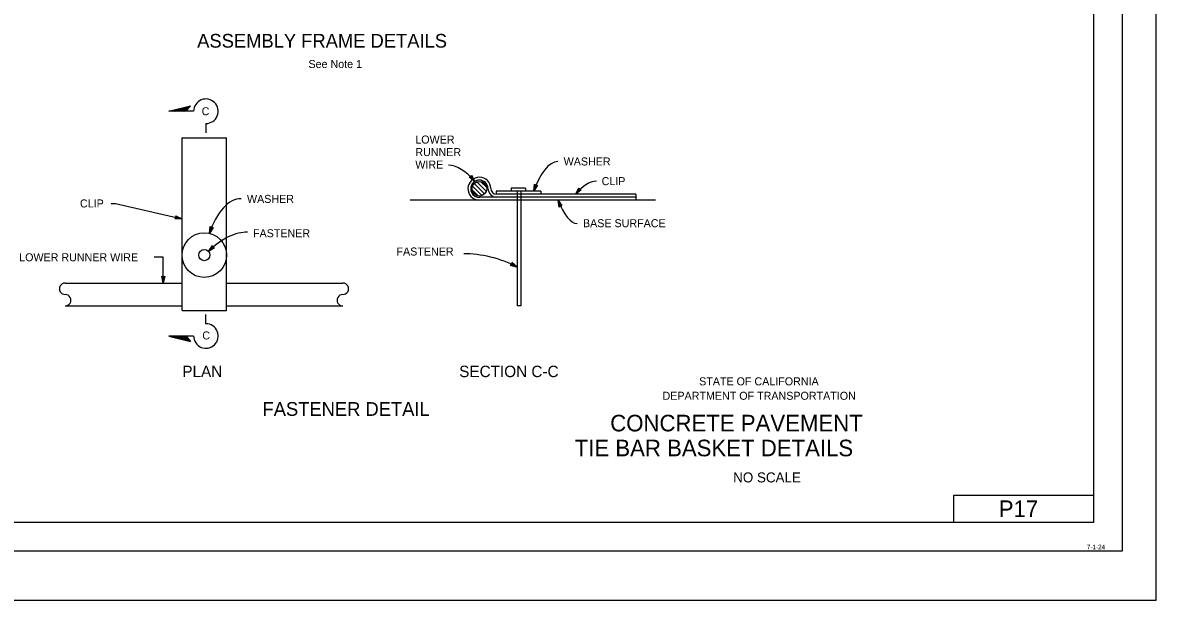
# Model space of a CAD drawing. Extents: x -894 to 866, y -472 to 714.
# Drawn here: x -125 to 866, y -472 to 32 of the extents above; entities that cross this region are included whole.
import ezdxf

# ---------------------------------------------------------------- set-up
doc = ezdxf.new("R2010")
doc.units = 0
for name, color, linetype in [('border_INSIDE-BORDER-anno', 7, 'Continuous'), ('border_PLOTTING-ELEMENTS', 7, 'Continuous'), ('border_rw_22x34_Cut_Lines', 7, 'Continuous'), ('border_SHEET', 7, 'Continuous'), ('border_WITHIN-BORDER-anno', 7, 'Continuous'), ('pp_PRESENTATION', 7, 'Continuous'), ('rd_PAVEMENT-anno', 7, 'Continuous'), ('rd_SUBBASE-MATERIAL', 7, 'Continuous'), ('STR_Misc Steel A', 7, 'Continuous'), ('STR_Misc Steel C', 7, 'Continuous')]:
    doc.layers.add(name, color=color, linetype=linetype)

msp = doc.modelspace()

# ---------------------------------------------------------------- linework, layer by layer
at = {"layer": 'border_PLOTTING-ELEMENTS'}
for points in [[(-894.04, -472.45), (865.96, -472.45), (865.96, 713.55), (-894.04, 713.55)], [(-864.04, 670.55), (835.96, 670.55), (835.96, -429.45), (-864.04, -429.45)]]:
    msp.add_lwpolyline(points, close=True, dxfattribs=at)
at = {"layer": 'border_rw_22x34_Cut_Lines'}
msp.add_lwpolyline([(-864.04, 670.55), (835.96, 670.55), (835.96, -429.45), (-864.04, -429.45)], close=True, dxfattribs=at)
at = {"layer": 'border_SHEET'}
for p, q in [((810.96, 645.55), (810.96, -404.45)), ((688.93, -404.45), (688.93, -380.45)), ((688.93, -380.45), (810.93, -380.45)), ((810.96, -404.45), (-814.04, -404.45))]:
    msp.add_line(p, q, dxfattribs=at)
at = {"layer": 'pp_PRESENTATION'}
for p, q in [((2.43, -45.14), (21.38, -40.31)), ((24.13, -45.14), (2.43, -45.14)), ((3.99, -45.14), (20.97, -40.81)), ((5.54, -45.14), (20.57, -41.31)), ((7.1, -45.14), (20.16, -41.81)), ((8.66, -45.14), (19.75, -42.31)), ((10.22, -45.14), (19.35, -42.81)), ((11.78, -45.14), (18.94, -43.31)), ((13.34, -45.14), (18.54, -43.81)), ((14.89, -45.14), (18.13, -44.31)), ((16.45, -45.14), (17.73, -44.81)), ((17.46, -45.14), (21.38, -40.31)), ((34.85, -55.85), (34.85, -64)), ((34.85, -230.82), (34.85, -222.67)), ((2.43, -241.54), (21.38, -246.37)), ((24.13, -241.54), (2.43, -241.54)), ((3.99, -241.54), (20.97, -245.87)), ((5.54, -241.54), (20.57, -245.37)), ((7.1, -241.54), (20.16, -244.87)), ((8.66, -241.54), (19.75, -244.37)), ((10.22, -241.54), (19.35, -243.86)), ((11.78, -241.54), (18.94, -243.36)), ((13.34, -241.54), (18.54, -242.86)), ((14.89, -241.54), (18.13, -242.36)), ((16.45, -241.54), (17.73, -241.86)), ((17.46, -241.54), (21.38, -246.37))]:
    msp.add_line(p, q, dxfattribs=at)
for centre, start, end in [((34.85, -45.14), 269.99947, 179.99996), ((34.85, -241.54), 180.00004, 90.00053)]:
    msp.add_arc(centre, 10.72, start, end, dxfattribs=at)
at = {"layer": 'rd_PAVEMENT-anno'}
for p, q in [((265.06, -102.75), (266.59, -102.5)), ((269.95, -106.47), (265.06, -102.75)), ((265.06, -102.75), (265.06, -102.75)), ((269.05, -105.41), (265.49, -102.7)), ((268.17, -104.36), (265.87, -102.61)), ((267.28, -103.31), (266.29, -102.56)), ((266.59, -102.5), (267.1, -101.03)), ((266.69, -102.19), (267.28, -103.31)), ((266.85, -101.83), (268.17, -104.36)), ((266.97, -101.42), (269.06, -105.42)), ((267.1, -101.03), (267.1, -101.03)), ((267.1, -101.03), (269.95, -106.47)), ((269.95, -106.47), (269.95, -106.47)), ((321.53, -115.06), (322.21, -108.95)), ((322.21, -108.95), (322.21, -108.95)), ((322.21, -108.95), (323.21, -110.14)), ((324.74, -109.81), (321.53, -115.06)), ((321.53, -115.06), (321.53, -115.06)), ((321.98, -113.74), (322.47, -109.29)), ((324.33, -109.9), (321.98, -113.75)), ((322.43, -112.44), (322.74, -109.57)), ((323.91, -110.01), (322.43, -112.44)), ((322.87, -111.14), (323.01, -109.91)), ((323.53, -110.06), (322.87, -111.14)), ((323.21, -110.14), (324.74, -109.81)), ((324.74, -109.81), (324.74, -109.81)), ((358.26, -117.63), (360.97, -112.12)), ((363.06, -113.79), (358.26, -117.63)), ((358.26, -117.63), (358.26, -117.63)), ((362.64, -113.73), (359.12, -116.55)), ((359.13, -116.54), (361.11, -112.53)), ((359.99, -115.48), (361.27, -112.88)), ((362.22, -113.69), (359.99, -115.48)), ((360.85, -114.4), (361.4, -113.29)), ((361.84, -113.61), (360.85, -114.4)), ((360.97, -112.12), (360.97, -112.12)), ((360.97, -112.12), (361.51, -113.57)), ((361.51, -113.57), (363.06, -113.79)), ((363.06, -113.79), (363.06, -113.79)), ((-48.07, -125.7), (-44.18, -125.7)), ((-44.18, -125.7), (13.96, -139.23)), ((343.72, -128.86), (342.84, -122.77)), ((342.84, -122.77), (342.84, -122.77)), ((342.84, -122.77), (346.22, -127.91)), ((343.97, -128.53), (343.33, -124.06)), ((343.34, -124.07), (345.8, -127.82)), ((344.69, -127.63), (343.72, -128.86)), ((343.72, -128.86), (343.72, -128.86)), ((344.23, -128.18), (343.82, -125.36)), ((343.82, -125.36), (345.41, -127.78)), ((344.49, -127.9), (344.31, -126.65)), ((344.31, -126.65), (344.99, -127.68)), ((346.22, -127.91), (344.69, -127.63)), ((346.21, -127.91), (346.21, -127.91)), ((7.81, -139.16), (8.9, -138.05)), ((11.27, -138.6), (8.38, -138.57)), ((8.9, -138.05), (8.42, -136.56)), ((8.42, -136.56), (8.42, -136.56)), ((8.42, -136.56), (13.96, -139.23)), ((8.55, -136.96), (12.62, -138.91)), ((9.92, -138.28), (8.69, -138.27)), ((8.7, -137.36), (11.27, -138.6)), ((8.79, -137.74), (9.92, -138.28)), ((13.96, -139.23), (7.81, -139.16)), ((7.81, -139.16), (7.81, -139.16)), ((12.6, -138.92), (8.12, -138.87)), ((13.96, -139.23), (13.96, -139.23)), ((38.04, -151.94), (38.54, -145.82)), ((41.09, -146.61), (38.04, -151.94)), ((38.45, -150.61), (38.82, -146.15)), ((40.69, -146.71), (38.45, -150.63)), ((38.54, -145.82), (38.54, -145.82)), ((38.54, -145.82), (39.58, -146.98)), ((38.86, -149.3), (39.1, -146.42)), ((40.28, -146.83), (38.86, -149.3)), ((39.27, -147.99), (39.37, -146.75)), ((39.89, -146.89), (39.27, -147.99)), ((39.58, -146.98), (41.09, -146.61)), ((41.09, -146.61), (41.09, -146.61)), ((38.04, -151.94), (38.04, -151.94)), ((37.1, -167.63), (40.58, -162.56)), ((42.4, -164.52), (37.1, -167.63)), ((37.1, -167.63), (37.1, -167.63)), ((38.11, -166.68), (40.65, -162.99)), ((42, -164.4), (38.11, -166.69)), ((39.12, -165.75), (40.76, -163.36)), ((41.58, -164.3), (39.12, -165.75)), ((40.13, -164.81), (40.83, -163.79)), ((41.22, -164.17), (40.13, -164.81)), ((40.58, -162.56), (40.58, -162.56)), ((40.58, -162.56), (40.9, -164.08)), ((40.9, -164.08), (42.4, -164.52)), ((42.4, -164.52), (42.4, -164.52)), ((-2.43, -172.75), (-10.33, -172.75)), ((-2.43, -195.29), (-2.43, -172.75)), ((307, -181.24), (302.27, -177.32)), ((302.27, -177.32), (302.27, -177.32)), ((302.27, -177.32), (302.37, -178.87)), ((305.76, -180.6), (302.31, -177.74)), ((304.54, -179.98), (302.31, -178.13)), ((302.37, -178.87), (301.05, -179.69)), ((301.05, -179.69), (301.05, -179.69)), ((301.05, -179.69), (307, -181.24)), ((301.4, -179.47), (305.77, -180.61)), ((301.78, -179.26), (304.54, -179.98)), ((302.09, -179.03), (303.31, -179.35)), ((303.31, -179.35), (302.36, -178.56)), ((307, -181.24), (307, -181.24)), ((-2.43, -195.29), (-3.76, -189.29)), ((-3.76, -189.29), (-3.76, -189.29)), ((-3.76, -189.29), (-2.43, -190.09)), ((-2.44, -193.9), (-3.41, -189.53)), ((-2.43, -192.53), (-3.06, -189.7)), ((-2.43, -191.15), (-2.7, -189.94)), ((-2.43, -190.09), (-1.09, -189.29)), ((-1.09, -189.29), (-2.43, -195.29)), ((-1.45, -189.51), (-2.43, -193.91)), ((-1.81, -189.74), (-2.43, -192.53)), ((-2.16, -189.92), (-2.43, -191.15)), ((-2.43, -195.29), (-2.43, -195.29)), ((-1.09, -189.29), (-1.09, -189.29))]:
    msp.add_line(p, q, dxfattribs=at)
for centre, major_axis, ratio, start_param, end_param in [((336.66, -135.73), (-7.4, -46.61), 0.417069, 3.221586, 4.319951), ((260.91, -131.27), (19.19, -37.81), 0.502592, 2.009774, 2.895866), ((369.08, -139.65), (-12.6, -32.6), 0.586499, 3.395135, 4.216241), ((57.54, -160.34), (-10.16, -38.44), 0.529773, 3.243054, 4.63345), ((353, -102.3), (-7.6, 40.81), 0.368327, 2.026411, 3.06373), ((53.23, -176.89), (-26.19, -22.23), 0.517752, 3.61897, 4.896949), ((284.09, -197.99), (49.19, -16.2), 0.470081, 1.24621, 2.21807)]:
    msp.add_ellipse(centre, major_axis=major_axis, ratio=ratio, start_param=start_param, end_param=end_param, dxfattribs=at)
at = {"layer": 'rd_SUBBASE-MATERIAL'}
msp.add_line((427.92, -122.77), (213.54, -122.77), dxfattribs=at)
at = {"layer": 'STR_Misc Steel A'}
for p, q in [((269.49, -108.28), (278.48, -117.26)), ((271.74, -106.84), (279.99, -115.1)), ((275.11, -106.53), (280.18, -111.6)), ((267.59, -113.74), (272.84, -119)), ((268.06, -110.53), (276.26, -118.73)), ((-88.31, -195.29), (13.96, -195.29)), ((52.92, -195.29), (154.6, -195.29)), ((-88.21, -215.22), (14.05, -215.22)), ((53.01, -215.22), (154.69, -215.22))]:
    msp.add_line(p, q, dxfattribs=at)
msp.add_circle((273.98, -112.82), 6.4, dxfattribs=at)
for centre, start, end in [((-88.3, -200.27), 90.04072, 271.07613), ((154.6, -200.27), 268.92387, 89.95928), ((-88.21, -210.24), 268.90229, 89.9743), ((154.51, -210.24), 90.0257, 271.09771)]:
    msp.add_arc(centre, 4.98, start, end, dxfattribs=at)
at = {"layer": 'STR_Misc Steel C'}
for p, q in [((13.9, -68.29), (52.98, -68.29)), ((13.96, -219.31), (13.96, -68.29)), ((52.92, -219.31), (52.92, -68.29)), ((327.66, -115.06), (288.71, -115.06)), ((288.71, -115.06), (288.71, -117.63)), ((410.94, -117.63), (288.71, -117.63)), ((314.25, -112.49), (301.87, -112.49)), ((301.87, -112.49), (301.87, -115.06)), ((307, -115.06), (307, -215.22)), ((310.38, -115.06), (310.38, -215.22)), ((314.25, -112.49), (314.25, -115.06)), ((327.66, -115.06), (327.66, -117.63)), ((410.94, -117.63), (410.94, -120.1)), ((410.94, -120.35), (273.97, -120.35)), ((410.94, -120.1), (288.71, -120.1)), ((410.94, -120.35), (410.94, -122.77)), ((310.38, -215.22), (307, -215.22)), ((13.96, -219.31), (52.92, -219.31))]:
    msp.add_line(p, q, dxfattribs=at)
for radius in [19.48, 4.88]:
    msp.add_circle((33.44, -170.87), radius, dxfattribs=at)
for centre, radius, start, end in [((273.97, -112.83), 9.96, 0.93591, 266.28144), ((273.97, -112.83), 7.52, 359.69451, 272.4097), ((273.97, -112.83), 7.52, 0.84291, 269.99982), ((288.99, -112.61), 7.5, 180.84404, 269.95729), ((289.1, -112.48), 5.17, 180.58983, 268.72621)]:
    msp.add_arc(centre, radius, start, end, dxfattribs=at)

# ---------------------------------------------------------------- texts
at = {"layer": 'border_INSIDE-BORDER-anno'}
for s, height, p in [('STATE OF CALIFORNIA', 7, (466.16, -284.63)), ('DEPARTMENT OF TRANSPORTATION', 7, (434.16, -297.24)), ('CONCRETE PAVEMENT', 14.5, (388.39, -324.87)), ('TIE BAR BASKET DETAILS', 14.5, (357.33, -346.62)), ('NO SCALE', 8.75, (495.94, -369.45))]:
    msp.add_text(s, height=height, dxfattribs=at).set_placement(p)
at = {"layer": 'border_WITHIN-BORDER-anno'}
for s, height, p in [('P17', 14.5, (728.15, -399.7)), ('7-1-24', 4, (805.2, -427.87))]:
    msp.add_text(s, height=height, dxfattribs=at).set_placement(p)
at = {"layer": 'pp_PRESENTATION'}
for p in [(31.15, -48.67), (31.71, -244.51)]:
    msp.add_text('C', height=7, dxfattribs=at).set_placement(p)
at = {"layer": 'rd_PAVEMENT-anno'}
for s, height, p in [('ASSEMBLY FRAME DETAILS', 12, (27.22, 10.42)), ('See Note 1', 7, (124.54, -7.38)), ('LOWER', 7, (217.95, -73.38)), ('RUNNER', 7, (217.95, -84.32)), ('WIRE', 7, (217.95, -95.26)), ('WASHER', 7, (347.68, -92.53)), ('CLIP', 7, (380.87, -109.73)), ('WASHER', 7, (70.76, -125.22)), ('CLIP', 7, (-75.29, -129.2)), ('FASTENER', 7, (76.03, -155.24)), ('BASE SURFACE', 7, (364.58, -146.48)), ('FASTENER', 7, (201.52, -171.2)), ('LOWER RUNNER WIRE', 7, (-128.45, -176.25)), ('PLAN', 10, (14.22, -277.46)), ('SECTION C-C', 10, (256.33, -277.46)), ('FASTENER DETAIL', 12, (84.33, -311.29))]:
    msp.add_text(s, height=height, dxfattribs=at).set_placement(p)

doc.saveas('drawing.dxf')
